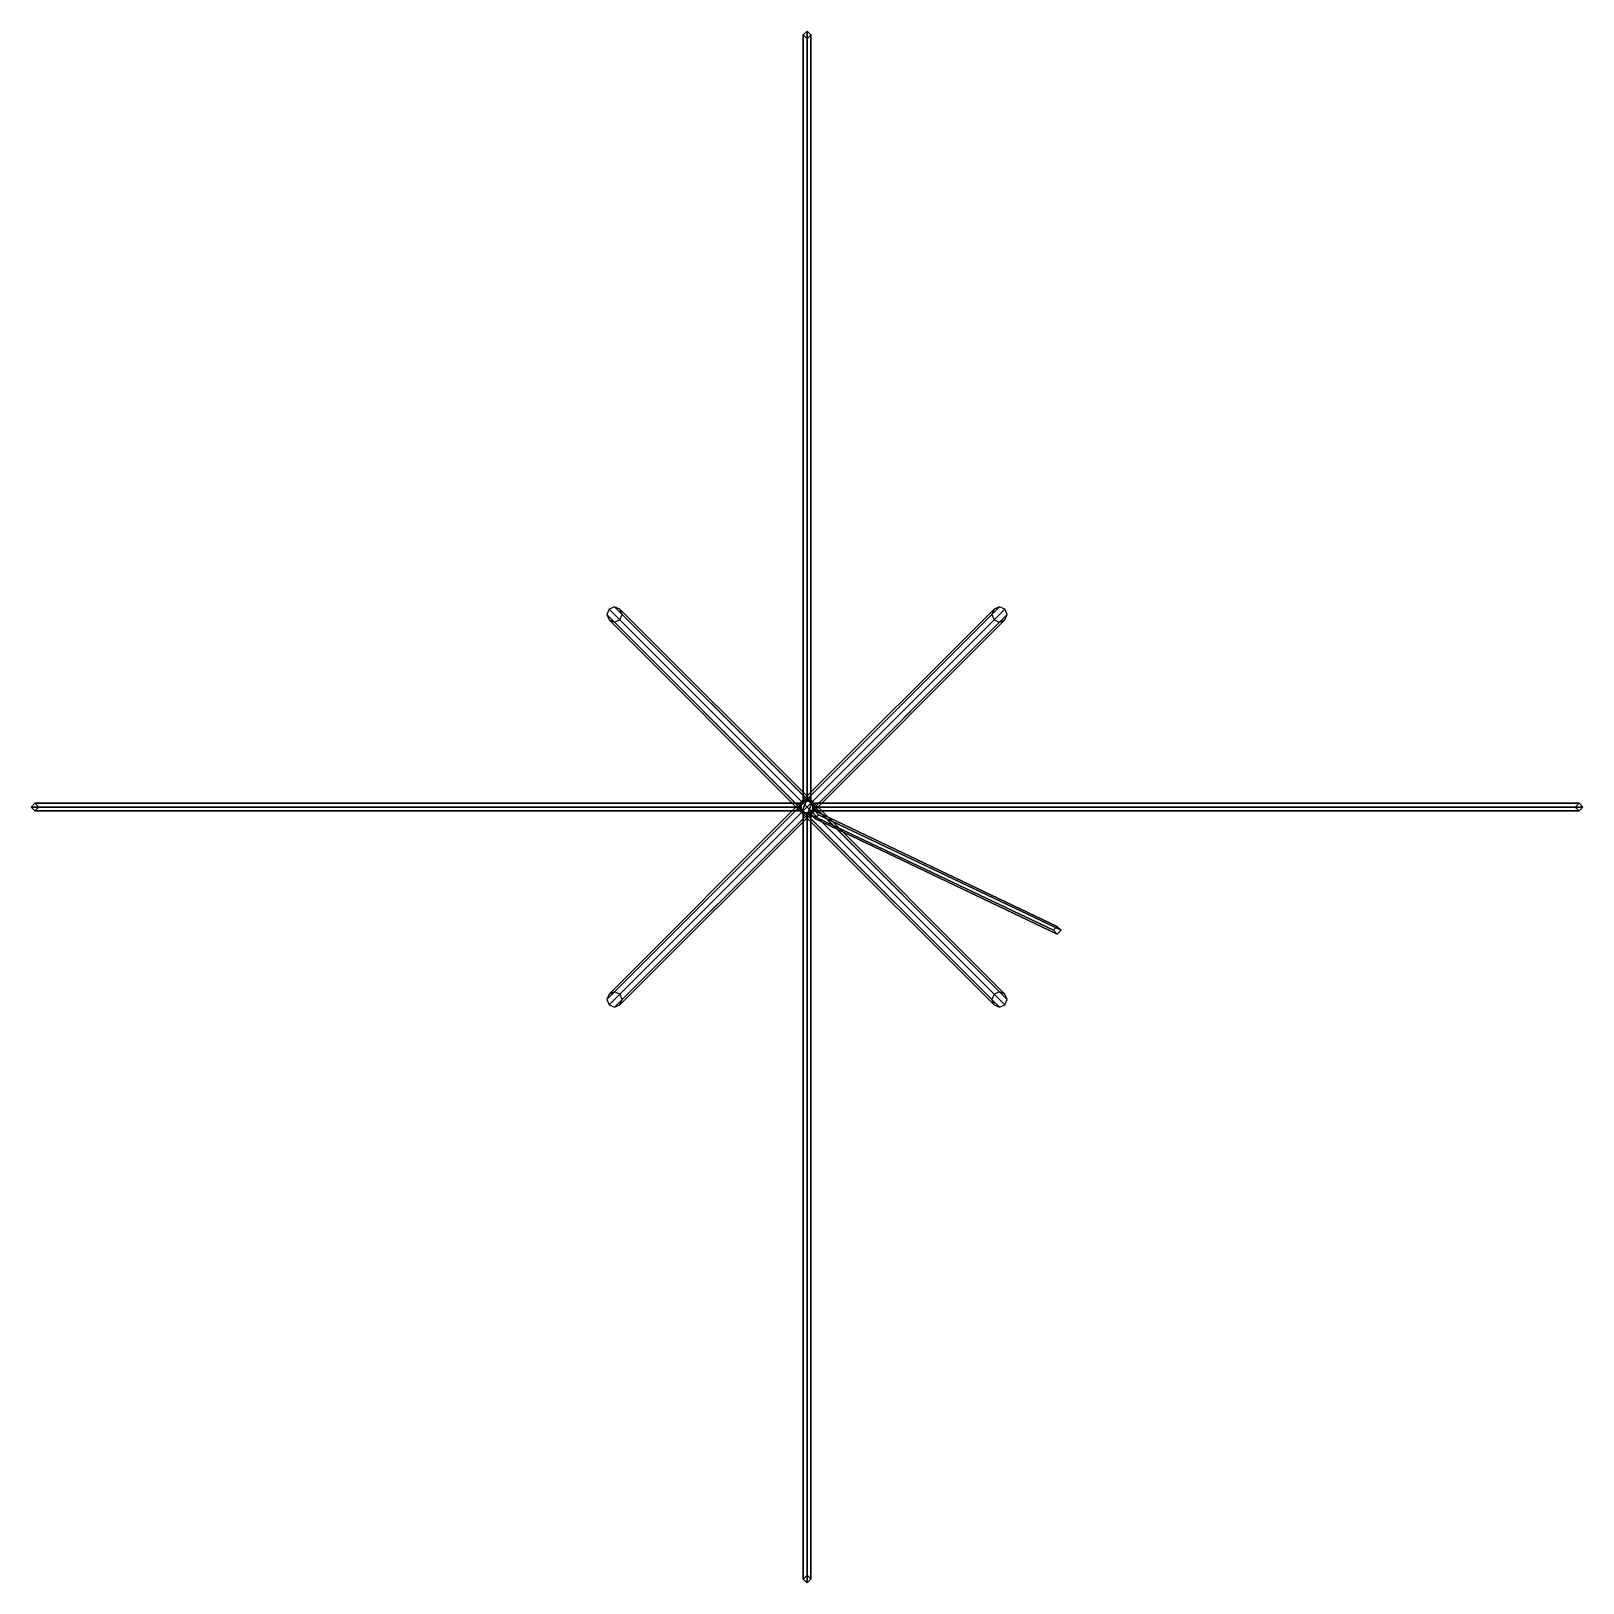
# Model space of a CAD drawing. Extents: x -6.03 to 2.03, y -4.03 to 4.03.
import ezdxf

# ---------------------------------------------------------------- set-up
doc = ezdxf.new("R2010")
doc.units = 0
doc.layers.add('ANTENNA', color=5, linetype='CONTINUOUS')

msp = doc.modelspace()

# ---------------------------------------------------------------- linework, layer by layer
at = {"layer": 'ANTENNA'}
for points in [[(-2.02, 0.03, 9), (-2, 0.03, 9.02), (-2, 4.03), (-2.02, 4.01)], [(-2, 0.03, 9.02), (-1.98, 0.03, 9), (-1.98, 4.01), (-2, 4.03)], [(-2, 0.03, 8.98), (-2.02, 0.03, 9), (-2.02, 4.01), (-2, 3.99)], [(-1.98, 0.03, 9), (-2, 0.03, 8.98), (-2, 3.99), (-1.98, 4.01)], [(-3.0283, 1.0283), (-3.04, 1), (-2.04, 0, 5), (-2.0283, 0.0283, 5)], [(-3.04, 1), (-3.0283, 0.9717), (-2.0283, -0.0283, 5), (-2.04, 0, 5)], [(-3, 1.04), (-3.0283, 1.0283), (-2.0283, 0.0283, 5), (-2, 0.04, 5)], [(-3.0283, 0.9717), (-3, 0.96), (-2, -0.04, 5), (-2.0283, -0.0283, 5)], [(-2.9717, 1.0283), (-3, 1.04), (-2, 0.04, 5), (-1.9717, 0.0283, 5)], [(-3, 0.96), (-2.9717, 0.9717), (-1.9717, -0.0283, 5), (-2, -0.04, 5)], [(-2.96, 1), (-2.9717, 1.0283), (-1.9717, 0.0283, 5), (-1.96, 0, 5)], [(-2.9717, 0.9717), (-2.96, 1), (-1.96, 0, 5), (-1.9717, -0.0283, 5)], [(-1.0283, 1.0283), (-1.04, 1), (-2.04, 0, 5), (-2.0283, 0.0283, 5)], [(-1.04, 1), (-1.0283, 0.9717), (-2.0283, -0.0283, 5), (-2.04, 0, 5)], [(-1, 1.04), (-1.0283, 1.0283), (-2.0283, 0.0283, 5), (-2, 0.04, 5)], [(-1.0283, 0.9717), (-1, 0.96), (-2, -0.04, 5), (-2.0283, -0.0283, 5)], [(-0.9717, 1.0283), (-1, 1.04), (-2, 0.04, 5), (-1.9717, 0.0283, 5)], [(-1, 0.96), (-0.9717, 0.9717), (-1.9717, -0.0283, 5), (-2, -0.04, 5)], [(-0.96, 1), (-0.9717, 1.0283), (-1.9717, 0.0283, 5), (-1.96, 0, 5)], [(-0.9717, 0.9717), (-0.96, 1), (-1.96, 0, 5), (-1.9717, -0.0283, 5)], [(-2.03, 0, 9.02), (-2.03, 0.02, 9), (-6.01, 0.02), (-6.03, 0)], [(-2.03, -0.02, 9), (-2.03, 0, 9.02), (-6.03, 0), (-6.01, -0.02)], [(-2.03, 0.02, 9), (-2.03, 0, 8.98), (-5.99, 0), (-6.01, 0.02)], [(-2.03, 0, 8.98), (-2.03, -0.02, 9), (-6.01, -0.02), (-5.99, 0)], [(-3.0283, -0.9717), (-3.04, -1), (-2.04, 0, 5), (-2.0283, 0.0283, 5)], [(-3, -0.96), (-3.0283, -0.9717), (-2.0283, 0.0283, 5), (-2, 0.04, 5)], [(-2.9717, -0.9717), (-3, -0.96), (-2, 0.04, 5), (-1.9717, 0.0283, 5)], [(-2.96, -1), (-2.9717, -0.9717), (-1.9717, 0.0283, 5), (-1.96, 0, 5)], [(-2.0283, 0.0283, 10), (-2.04, 0, 10), (-2.0283, -0.0283, 10), (-2, 0.04, 10)], [(-2.0283, 0.0283, 5), (-2.04, 0, 5), (-2.04, 0, 10), (-2.0283, 0.0283, 10)], [(-1.0283, -0.9717), (-1.04, -1), (-2.04, 0, 5), (-2.0283, 0.0283, 5)], [(-2.04, 0, 5), (-2.0283, -0.0283, 5), (-2.0283, -0.0283, 10), (-2.04, 0, 10)], [(-1.04, -1), (-1.0283, -1.0283), (-2.0283, -0.0283, 5), (-2.04, 0, 5)], [(-2, 0.04, 5), (-2.0283, 0.0283, 5), (-2.0283, 0.0283, 10), (-2, 0.04, 10)], [(-1, -0.96), (-1.0283, -0.9717), (-2.0283, 0.0283, 5), (-2, 0.04, 5)], [(-2, 0.04, 10), (-2.0283, -0.0283, 10), (-2, -0.04, 10), (-1.9717, 0.0283, 10)], [(-1.9717, 0.0283, 5), (-2, 0.04, 5), (-2, 0.04, 10), (-1.9717, 0.0283, 10)], [(-0.9717, -0.9717), (-1, -0.96), (-2, 0.04, 5), (-1.9717, 0.0283, 5)], [(-1.9717, 0.0283, 10), (-2, -0.04, 10), (-1.9717, -0.0283, 10), (-1.96, 0, 10)], [(-1.96, 0, 5), (-1.9717, 0.0283, 5), (-1.9717, 0.0283, 10), (-1.96, 0, 10)], [(-0.96, -1), (-0.9717, -0.9717), (-1.9717, 0.0283, 5), (-1.96, 0, 5)], [(-1.9717, -0.0283, 5), (-1.96, 0, 5), (-1.96, 0, 10), (-1.9717, -0.0283, 10)], [(-1.97, 0.02, 9), (-1.97, 0, 9.02), (2.03, 0), (2.01, 0.02)], [(-1.97, 0, 8.98), (-1.97, 0.02, 9), (2.01, 0.02), (1.99, 0)], [(-3.04, -1), (-3.0283, -1.0283), (-2.0283, -0.0283, 5), (-2.04, 0, 5)], [(-3.0283, -1.0283), (-3, -1.04), (-2, -0.04, 5), (-2.0283, -0.0283, 5)], [(-3, -1.04), (-2.9717, -1.0283), (-1.9717, -0.0283, 5), (-2, -0.04, 5)], [(-2.9717, -1.0283), (-2.96, -1), (-1.96, 0, 5), (-1.9717, -0.0283, 5)], [(-2.0283, -0.0283, 5), (-2, -0.04, 5), (-2, -0.04, 10), (-2.0283, -0.0283, 10)], [(-1.0283, -1.0283), (-1, -1.04), (-2, -0.04, 5), (-2.0283, -0.0283, 5)], [(-2, -0.03, 9.02), (-2.02, -0.03, 9), (-2.02, -4.01), (-2, -4.03)], [(-2.02, -0.03, 9), (-2, -0.03, 8.98), (-2, -3.99), (-2.02, -4.01)], [(-2, -0.04, 5), (-1.9717, -0.0283, 5), (-1.9717, -0.0283, 10), (-2, -0.04, 10)], [(-1, -1.04), (-0.9717, -1.0283), (-1.9717, -0.0283, 5), (-2, -0.04, 5)], [(-1.98, -0.03, 9), (-2, -0.03, 9.02), (-2, -4.03), (-1.98, -4.01)], [(-2, -0.03, 8.98), (-1.98, -0.03, 9), (-1.98, -4.01), (-2, -3.99)], [(-0.7, -0.62, 3), (-0.72, -0.64, 3), (-1.98, -0.04, 4.74), (-1.96, -0.02, 4.74)], [(-1.96, -0.02, 4.74), (-1.98, -0.04, 4.74), (-1.98, -0.04, 10), (-1.96, -0.02, 10)], [(-1.96, -0.02, 10), (-1.98, -0.04, 10), (-1.96, -0.06, 10), (-1.94, -0.04, 10)], [(-0.72, -0.64, 3), (-0.7, -0.66, 3), (-1.96, -0.06, 4.74), (-1.98, -0.04, 4.74)], [(-1.98, -0.04, 4.74), (-1.96, -0.06, 4.74), (-1.96, -0.06, 10), (-1.98, -0.04, 10)], [(-0.9717, -1.0283), (-0.96, -1), (-1.96, 0, 5), (-1.9717, -0.0283, 5)], [(-1.97, 0, 9.02), (-1.97, -0.02, 9), (2.01, -0.02), (2.03, 0)], [(-1.97, -0.02, 9), (-1.97, 0, 8.98), (1.99, 0), (2.01, -0.02)], [(-0.68, -0.64, 3), (-0.7, -0.62, 3), (-1.96, -0.02, 4.74), (-1.94, -0.04, 4.74)], [(-1.94, -0.04, 4.74), (-1.96, -0.02, 4.74), (-1.96, -0.02, 10), (-1.94, -0.04, 10)], [(-0.7, -0.66, 3), (-0.68, -0.64, 3), (-1.94, -0.04, 4.74), (-1.96, -0.06, 4.74)], [(-1.96, -0.06, 4.74), (-1.94, -0.04, 4.74), (-1.94, -0.04, 10), (-1.96, -0.06, 10)], [(-0.7, -0.62, 2.5), (-0.72, -0.64, 2.5), (-0.72, -0.64, 3), (-0.7, -0.62, 3)], [(-0.72, -0.64, 2.5), (-0.7, -0.66, 2.5), (-0.7, -0.66, 3), (-0.72, -0.64, 3)], [(-0.68, -0.64, 2.5), (-0.7, -0.62, 2.5), (-0.7, -0.62, 3), (-0.68, -0.64, 3)], [(-0.7, -0.66, 2.5), (-0.68, -0.64, 2.5), (-0.68, -0.64, 3), (-0.7, -0.66, 3)]]:
    msp.add_3dface(points, dxfattribs=at)

doc.saveas('drawing.dxf')
